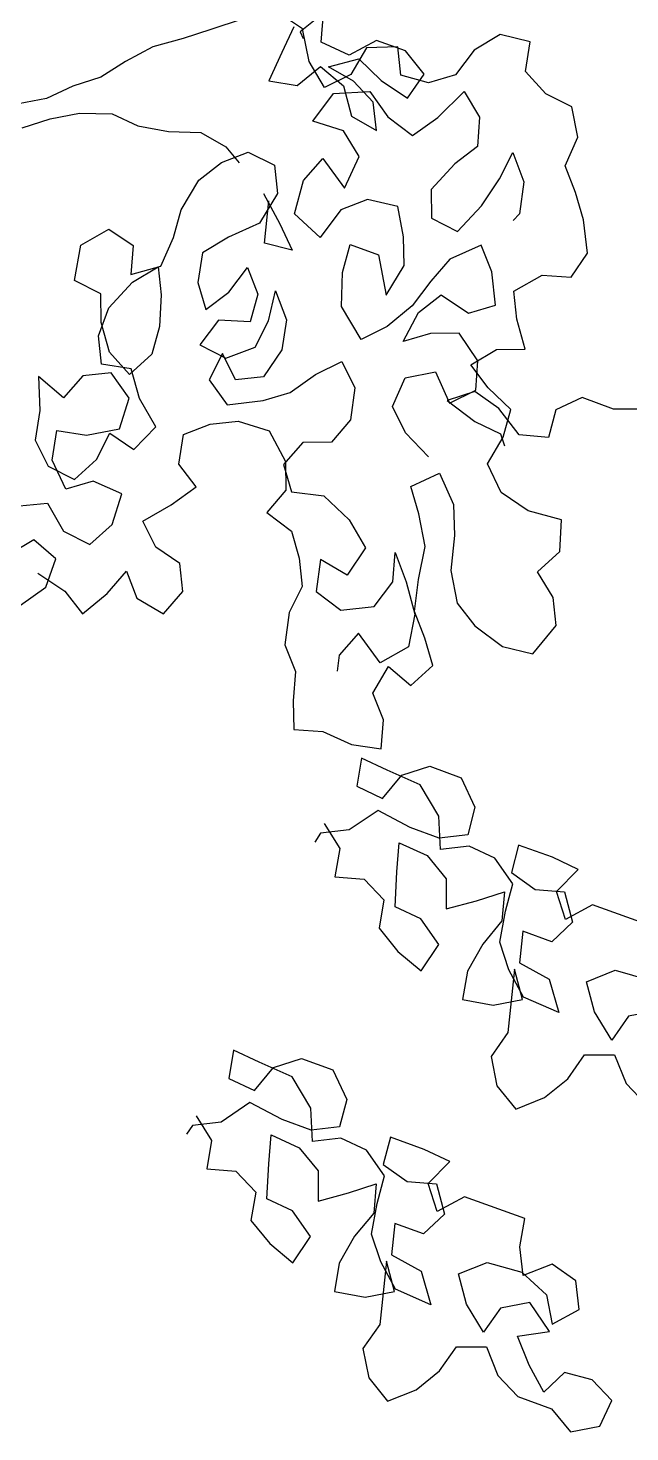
# Model space of a CAD drawing. Header units: millimetres. Extents: x 2622 to 2811, y 687 to 801.
# Drawn here: x 2711.427 to 2711.652, y 772.526 to 773.051 of the extents above; entities that cross this region are included whole.
import ezdxf

# ---------------------------------------------------------------- set-up
doc = ezdxf.new("R2010")
doc.units = ezdxf.units.MM
doc.layers.add('CHIOMA', color=94, linetype='Continuous')
doc.layers.add('tronco', color=36, linetype='Continuous')

msp = doc.modelspace()

# ---------------------------------------------------------------- linework, layer by layer
at = {"layer": 'CHIOMA'}
for p, q in [((2711.52986, 773.05092), (2711.52083, 773.05699)), ((2711.53768, 773.05685), (2711.52898, 773.04978)), ((2711.53679, 773.04592), (2711.53768, 773.05685)), ((2711.5266, 773.05167), (2711.52208, 773.04205)), ((2711.52898, 773.04978), (2711.53013, 773.04732)), ((2711.53227, 773.03866), (2711.52986, 773.05092)), ((2711.60378, 773.04879), (2711.59414, 773.04298)), ((2711.61509, 773.04611), (2711.60378, 773.04879)), ((2711.52208, 773.04205), (2711.51724, 773.03154)), ((2711.54731, 773.04108), (2711.53679, 773.04592)), ((2711.55749, 773.04659), (2711.54731, 773.04108)), ((2711.55379, 773.04386), (2711.54791, 773.03389)), ((2711.56548, 773.0442), (2711.55379, 773.04386)), ((2711.56834, 773.04266), (2711.55749, 773.04659)), ((2711.56658, 773.03364), (2711.56548, 773.0442)), ((2711.57541, 773.03395), (2711.56834, 773.04266)), ((2711.59414, 773.04298), (2711.58714, 773.03376)), ((2711.61335, 773.03499), (2711.61509, 773.04611)), ((2711.52784, 773.02973), (2711.53655, 773.03681)), ((2711.53809, 773.02902), (2711.53227, 773.03866)), ((2711.53655, 773.03681), (2711.54518, 773.02958)), ((2711.53959, 773.03672), (2711.55092, 773.03977)), ((2711.54887, 773.03131), (2711.53959, 773.03672)), ((2711.55092, 773.03977), (2711.55922, 773.03164)), ((2711.51724, 773.03154), (2711.52784, 773.02973)), ((2711.54791, 773.03389), (2711.53809, 773.02902)), ((2711.55922, 773.03164), (2711.56909, 773.02499)), ((2711.57694, 773.03077), (2711.56658, 773.03364)), ((2711.56909, 773.02499), (2711.57541, 773.03395)), ((2711.58714, 773.03376), (2711.57694, 773.03077)), ((2711.62087, 773.02667), (2711.61335, 773.03499)), ((2711.53371, 773.0164), (2711.54147, 773.02674)), ((2711.54147, 773.02674), (2711.55506, 773.02745)), ((2711.54518, 773.02958), (2711.54822, 773.01825)), ((2711.55627, 773.02351), (2711.54887, 773.03131)), ((2711.55506, 773.02745), (2711.56181, 773.018)), ((2711.58048, 773.01775), (2711.59032, 773.02752)), ((2711.59032, 773.02752), (2711.59614, 773.01789)), ((2711.63066, 773.02173), (2711.62087, 773.02667)), ((2711.55751, 773.01283), (2711.55627, 773.02351)), ((2711.63288, 773.01041), (2711.63066, 773.02173)), ((2711.5452, 773.01278), (2711.53371, 773.0164)), ((2711.54822, 773.01825), (2711.55751, 773.01283)), ((2711.56181, 773.018), (2711.57103, 773.01099)), ((2711.57103, 773.01099), (2711.58048, 773.01775)), ((2711.59614, 773.01789), (2711.59534, 773.00695)), ((2711.55101, 773.00314), (2711.5452, 773.01278)), ((2711.50107, 773.00671), (2711.50609, 773.0008)), ((2711.59534, 773.00695), (2711.58684, 773.00038)), ((2711.62813, 772.99967), (2711.63288, 773.01041)), ((2711.49101, 772.99429), (2711.49952, 773.00086)), ((2711.49952, 773.00086), (2711.50953, 773.00479)), ((2711.50953, 773.00479), (2711.51932, 772.99985)), ((2711.53024, 772.99416), (2711.53743, 773.00243)), ((2711.53743, 773.00243), (2711.5455, 772.99128)), ((2711.5455, 772.99128), (2711.55101, 773.00314)), ((2711.58684, 773.00038), (2711.57794, 772.99079)), ((2711.6036, 772.99485), (2711.60854, 773.00464)), ((2711.60854, 773.00464), (2711.61265, 772.99369)), ((2711.51932, 772.99985), (2711.52042, 772.98929)), ((2711.59678, 772.98469), (2711.6036, 772.99485)), ((2711.63206, 772.98967), (2711.62813, 772.99967)), ((2711.48437, 772.98318), (2711.49101, 772.99429)), ((2711.5268, 772.98172), (2711.53024, 772.99416)), ((2711.57794, 772.99079), (2711.57809, 772.98004)), ((2711.61265, 772.99369), (2711.6111, 772.98163)), ((2711.63504, 772.97947), (2711.63206, 772.98967)), ((2711.52042, 772.98929), (2711.51378, 772.97818)), ((2711.51522, 772.98931), (2711.5213, 772.97789)), ((2711.51564, 772.97074), (2711.51727, 772.98651)), ((2711.55417, 772.9871), (2711.54416, 772.98317)), ((2711.56547, 772.98442), (2711.55417, 772.9871)), ((2711.5677, 772.9731), (2711.56547, 772.98442)), ((2711.58788, 772.9751), (2711.59678, 772.98469)), ((2711.48151, 772.97282), (2711.48437, 772.98318)), ((2711.53639, 772.97283), (2711.5268, 772.98172)), ((2711.54416, 772.98317), (2711.53639, 772.97283)), ((2711.57809, 772.98004), (2711.58788, 772.9751)), ((2711.6111, 772.98163), (2711.60864, 772.97918)), ((2711.63651, 772.96702), (2711.63504, 772.97947)), ((2711.4468, 772.96992), (2711.45738, 772.97592)), ((2711.45738, 772.97592), (2711.46641, 772.96985)), ((2711.51378, 772.97818), (2711.50207, 772.97294)), ((2711.5213, 772.97789), (2711.52591, 772.96803)), ((2711.44449, 772.95673), (2711.4468, 772.96992)), ((2711.46641, 772.96985), (2711.46562, 772.95892)), ((2711.47676, 772.96209), (2711.48151, 772.97282)), ((2711.50207, 772.97294), (2711.49243, 772.96713)), ((2711.52591, 772.96803), (2711.51564, 772.97074)), ((2711.54483, 772.95978), (2711.5477, 772.97015)), ((2711.5477, 772.97015), (2711.55825, 772.96634)), ((2711.56785, 772.96235), (2711.5677, 772.9731)), ((2711.59673, 772.96998), (2711.58502, 772.96474)), ((2711.60066, 772.95997), (2711.59673, 772.96998)), ((2711.49243, 772.96713), (2711.4907, 772.95601)), ((2711.55825, 772.96634), (2711.56121, 772.95124)), ((2711.58502, 772.96474), (2711.57783, 772.95647)), ((2711.63045, 772.95799), (2711.63651, 772.96702)), ((2711.46562, 772.95892), (2711.47676, 772.96209)), ((2711.46618, 772.95609), (2711.47582, 772.9619)), ((2711.47582, 772.9619), (2711.47691, 772.95134)), ((2711.50219, 772.95238), (2711.5092, 772.9616)), ((2711.5092, 772.9616), (2711.51312, 772.95159)), ((2711.54441, 772.94696), (2711.54483, 772.95978)), ((2711.56121, 772.95124), (2711.56785, 772.96235)), ((2711.60212, 772.94752), (2711.60066, 772.95997)), ((2711.60893, 772.95278), (2711.61951, 772.95878)), ((2711.61951, 772.95878), (2711.63045, 772.95799)), ((2711.45428, 772.95179), (2711.44449, 772.95673)), ((2711.45728, 772.9465), (2711.46618, 772.95609)), ((2711.4907, 772.95601), (2711.49368, 772.94581)), ((2711.51705, 772.94158), (2711.51973, 772.95289)), ((2711.51973, 772.95289), (2711.52384, 772.94194)), ((2711.57783, 772.95647), (2711.57082, 772.94725)), ((2711.61003, 772.94222), (2711.60893, 772.95278)), ((2711.45444, 772.94104), (2711.45428, 772.95179)), ((2711.47691, 772.95134), (2711.47631, 772.93946)), ((2711.49368, 772.94581), (2711.50219, 772.95238)), ((2711.51312, 772.95159), (2711.51026, 772.94123)), ((2711.57326, 772.94479), (2711.58177, 772.95136)), ((2711.58177, 772.95136), (2711.59193, 772.94454)), ((2711.59193, 772.94454), (2711.60212, 772.94752)), ((2711.45348, 772.93595), (2711.45728, 772.9465)), ((2711.55173, 772.93468), (2711.54441, 772.94696)), ((2711.57082, 772.94725), (2711.56155, 772.93955)), ((2711.56757, 772.93387), (2711.57326, 772.94479)), ((2711.61319, 772.93108), (2711.61003, 772.94222)), ((2711.45761, 772.9299), (2711.45444, 772.94104)), ((2711.47631, 772.93946), (2711.47344, 772.92909)), ((2711.49838, 772.94184), (2711.49137, 772.93262)), ((2711.51026, 772.94123), (2711.49838, 772.94184)), ((2711.51211, 772.93179), (2711.51705, 772.94158)), ((2711.52384, 772.94194), (2711.52211, 772.93082)), ((2711.56155, 772.93955), (2711.55173, 772.93468)), ((2711.58851, 772.93701), (2711.57776, 772.93685)), ((2711.59545, 772.92661), (2711.58851, 772.93701)), ((2711.45457, 772.92539), (2711.45348, 772.93595)), ((2711.49137, 772.93262), (2711.50116, 772.92768)), ((2711.50116, 772.92768), (2711.51211, 772.93179)), ((2711.57776, 772.93685), (2711.56757, 772.93387)), ((2711.46512, 772.92158), (2711.45761, 772.9299)), ((2711.47344, 772.92909), (2711.46512, 772.92158)), ((2711.49985, 772.92938), (2711.49491, 772.91959)), ((2711.50472, 772.91956), (2711.49985, 772.92938)), ((2711.52211, 772.93082), (2711.51528, 772.92066)), ((2711.53471, 772.92153), (2711.54453, 772.92641)), ((2711.54453, 772.92641), (2711.5494, 772.91658)), ((2711.59281, 772.92511), (2711.60244, 772.93093)), ((2711.59466, 772.91568), (2711.59545, 772.92661)), ((2711.60244, 772.93093), (2711.61319, 772.93108)), ((2711.45815, 772.92217), (2711.44758, 772.92107)), ((2711.46569, 772.92365), (2711.45457, 772.92539)), ((2711.4649, 772.91272), (2711.45815, 772.92217)), ((2711.46886, 772.91251), (2711.46569, 772.92365)), ((2711.52526, 772.91478), (2711.53471, 772.92153)), ((2711.56827, 772.92029), (2711.5796, 772.92252)), ((2711.5796, 772.92252), (2711.58484, 772.91081)), ((2711.59938, 772.9166), (2711.59281, 772.92511)), ((2711.43098, 772.92075), (2711.43151, 772.90811)), ((2711.44039, 772.9128), (2711.43098, 772.92075)), ((2711.44758, 772.92107), (2711.44039, 772.9128)), ((2711.49491, 772.91959), (2711.50167, 772.91014)), ((2711.51528, 772.92066), (2711.50472, 772.91956)), ((2711.5494, 772.91658), (2711.54785, 772.90452)), ((2711.56352, 772.90956), (2711.56827, 772.92029)), ((2711.60784, 772.90847), (2711.59938, 772.9166)), ((2711.46128, 772.90122), (2711.4649, 772.91272)), ((2711.47486, 772.90193), (2711.46886, 772.91251)), ((2711.50167, 772.91014), (2711.51506, 772.91179)), ((2711.51506, 772.91179), (2711.52526, 772.91478)), ((2711.59439, 772.91514), (2711.58396, 772.91177)), ((2711.58396, 772.91177), (2711.5944, 772.90389)), ((2711.58484, 772.91081), (2711.59466, 772.91568)), ((2711.60335, 772.90882), (2711.59439, 772.91514)), ((2711.63448, 772.91287), (2711.62463, 772.90826)), ((2711.64623, 772.9086), (2711.63448, 772.91287)), ((2711.43151, 772.90811), (2711.42977, 772.89699)), ((2711.56839, 772.89973), (2711.56352, 772.90956)), ((2711.611, 772.89889), (2711.60335, 772.90882)), ((2711.60498, 772.8981), (2711.60784, 772.90847)), ((2711.62463, 772.90826), (2711.62192, 772.89799)), ((2711.65749, 772.90861), (2711.64623, 772.9086)), ((2711.43616, 772.88943), (2711.43789, 772.90055)), ((2711.43789, 772.90055), (2711.44902, 772.89881)), ((2711.44902, 772.89881), (2711.46128, 772.90122)), ((2711.46672, 772.89347), (2711.47486, 772.90193)), ((2711.48522, 772.89907), (2711.49523, 772.903)), ((2711.49523, 772.903), (2711.5058, 772.90409)), ((2711.5058, 772.90409), (2711.51729, 772.90047)), ((2711.51729, 772.90047), (2711.52347, 772.88895)), ((2711.54785, 772.90452), (2711.54066, 772.89624)), ((2711.5944, 772.90389), (2711.60401, 772.89937)), ((2711.42977, 772.89699), (2711.43464, 772.88717)), ((2711.45276, 772.88975), (2711.45769, 772.89954)), ((2711.45769, 772.89954), (2711.46672, 772.89347)), ((2711.48349, 772.88795), (2711.48522, 772.89907)), ((2711.52991, 772.89609), (2711.52272, 772.88782)), ((2711.54066, 772.89624), (2711.52991, 772.89609)), ((2711.57704, 772.89065), (2711.56839, 772.89973)), ((2711.5991, 772.88813), (2711.60498, 772.8981)), ((2711.60401, 772.89937), (2711.60541, 772.89477)), ((2711.62192, 772.89799), (2711.611, 772.89889)), ((2711.44443, 772.88223), (2711.45276, 772.88975)), ((2711.43464, 772.88717), (2711.44443, 772.88223)), ((2711.44122, 772.87866), (2711.43616, 772.88943)), ((2711.49006, 772.87944), (2711.48349, 772.88795)), ((2711.52272, 772.88782), (2711.5257, 772.87762)), ((2711.52347, 772.88895), (2711.52363, 772.8782)), ((2711.5704, 772.87955), (2711.58117, 772.8846)), ((2711.58117, 772.8846), (2711.58641, 772.87289)), ((2711.60415, 772.87736), (2711.5991, 772.88813)), ((2711.45141, 772.88164), (2711.44122, 772.87866)), ((2711.46214, 772.87689), (2711.45141, 772.88164)), ((2711.48061, 772.87268), (2711.49006, 772.87944)), ((2711.57338, 772.86935), (2711.5704, 772.87955)), ((2711.45852, 772.8654), (2711.46214, 772.87689)), ((2711.52363, 772.8782), (2711.51643, 772.86992)), ((2711.5257, 772.87762), (2711.53776, 772.87607)), ((2711.53776, 772.87607), (2711.54735, 772.86718)), ((2711.61431, 772.87054), (2711.60415, 772.87736)), ((2711.42384, 772.87231), (2711.43441, 772.8734)), ((2711.43441, 772.8734), (2711.44041, 772.86282)), ((2711.47003, 772.86668), (2711.48061, 772.87268)), ((2711.51643, 772.86992), (2711.52565, 772.86291)), ((2711.5758, 772.85709), (2711.57338, 772.86935)), ((2711.58641, 772.87289), (2711.58675, 772.8612)), ((2711.62675, 772.8671), (2711.61431, 772.87054)), ((2711.4502, 772.85789), (2711.45852, 772.8654)), ((2711.4749, 772.85686), (2711.47003, 772.86668)), ((2711.54735, 772.86718), (2711.55335, 772.8566)), ((2711.62614, 772.85522), (2711.62675, 772.8671)), ((2711.42927, 772.85965), (2711.41963, 772.85384)), ((2711.43754, 772.85246), (2711.42927, 772.85965)), ((2711.44041, 772.86282), (2711.4502, 772.85789)), ((2711.52565, 772.86291), (2711.52863, 772.85272)), ((2711.58675, 772.8612), (2711.58538, 772.84819)), ((2711.48393, 772.8508), (2711.4749, 772.85686)), ((2711.55335, 772.8566), (2711.54653, 772.84644)), ((2711.56368, 772.84393), (2711.56447, 772.85486)), ((2711.56447, 772.85486), (2711.56858, 772.84391)), ((2711.5733, 772.84484), (2711.5758, 772.85709)), ((2711.61782, 772.84771), (2711.62614, 772.85522)), ((2711.43374, 772.84191), (2711.43754, 772.85246)), ((2711.45674, 772.83957), (2711.46393, 772.84785)), ((2711.46393, 772.84785), (2711.46786, 772.83784)), ((2711.48503, 772.84023), (2711.48393, 772.8508)), ((2711.52863, 772.85272), (2711.52973, 772.84216)), ((2711.53655, 772.85232), (2711.535, 772.84025)), ((2711.54653, 772.84644), (2711.53655, 772.85232)), ((2711.58538, 772.84819), (2711.58779, 772.83593)), ((2711.62363, 772.83807), (2711.61782, 772.84771)), ((2711.43074, 772.8472), (2711.4409, 772.84038)), ((2711.55667, 772.83471), (2711.56368, 772.84393)), ((2711.56858, 772.84391), (2711.57194, 772.83183)), ((2711.57175, 772.83277), (2711.5733, 772.84484)), ((2711.42429, 772.83515), (2711.43374, 772.84191)), ((2711.4409, 772.84038), (2711.44747, 772.83187)), ((2711.44747, 772.83187), (2711.45674, 772.83957)), ((2711.46786, 772.83784), (2711.47783, 772.83196)), ((2711.47783, 772.83196), (2711.48503, 772.84023)), ((2711.52973, 772.84216), (2711.52479, 772.83237)), ((2711.535, 772.84025), (2711.54422, 772.83324)), ((2711.62473, 772.82751), (2711.62363, 772.83807)), ((2711.52479, 772.83237), (2711.52324, 772.8203)), ((2711.54422, 772.83324), (2711.55667, 772.83471)), ((2711.57194, 772.83183), (2711.56945, 772.81958)), ((2711.57568, 772.82277), (2711.57175, 772.83277)), ((2711.58779, 772.83593), (2711.59437, 772.82742)), ((2711.59437, 772.82742), (2711.60471, 772.81965)), ((2711.61602, 772.81697), (2711.62473, 772.82751)), ((2711.55079, 772.82474), (2711.5436, 772.81646)), ((2711.55887, 772.81358), (2711.55079, 772.82474)), ((2711.57866, 772.81257), (2711.57568, 772.82277)), ((2711.52324, 772.8203), (2711.52717, 772.81029)), ((2711.5436, 772.81646), (2711.54282, 772.81043)), ((2711.56945, 772.81958), (2711.55887, 772.81358)), ((2711.60471, 772.81965), (2711.61602, 772.81697)), ((2711.55619, 772.80228), (2711.56207, 772.81225)), ((2711.56207, 772.81225), (2711.57034, 772.80506)), ((2711.57034, 772.80506), (2711.57866, 772.81257)), ((2711.52717, 772.81029), (2711.52638, 772.79936)), ((2711.56011, 772.79227), (2711.55619, 772.80228)), ((2711.52638, 772.79936), (2711.52653, 772.78861)), ((2711.55932, 772.78133), (2711.56011, 772.79227)), ((2711.52653, 772.78861), (2711.53747, 772.78782)), ((2711.53747, 772.78782), (2711.5482, 772.78307)), ((2711.5482, 772.78307), (2711.55932, 772.78133)), ((2711.55197, 772.77795), (2711.55017, 772.76735)), ((2711.56158, 772.77344), (2711.55197, 772.77795)), ((2711.56701, 772.77147), (2711.57744, 772.77485)), ((2711.57744, 772.77485), (2711.58919, 772.77058)), ((2711.55978, 772.76284), (2711.56701, 772.77147)), ((2711.57391, 772.76794), (2711.56158, 772.77344)), ((2711.58919, 772.77058), (2711.59437, 772.75949)), ((2711.55017, 772.76735), (2711.55978, 772.76284)), ((2711.5809, 772.7562), (2711.57391, 772.76794)), ((2711.55814, 772.75832), (2711.5473, 772.751)), ((2711.57014, 772.75192), (2711.55814, 772.75832)), ((2711.59437, 772.75949), (2711.59167, 772.74922)), ((2711.53794, 772.75338), (2711.54377, 772.7441)), ((2711.58148, 772.74371), (2711.5809, 772.7562)), ((2711.53662, 772.74976), (2711.53441, 772.74648)), ((2711.5473, 772.751), (2711.53662, 772.74976)), ((2711.58099, 772.74798), (2711.57014, 772.75192)), ((2711.59167, 772.74922), (2711.58099, 772.74798)), ((2711.54377, 772.7441), (2711.54197, 772.7335)), ((2711.56514, 772.73532), (2711.56604, 772.74625)), ((2711.56604, 772.74625), (2711.57656, 772.74141)), ((2711.59216, 772.74495), (2711.58148, 772.74371)), ((2711.60178, 772.74044), (2711.59216, 772.74495)), ((2711.61073, 772.74537), (2711.60803, 772.7351)), ((2711.62339, 772.74078), (2711.61073, 772.74537)), ((2711.57656, 772.74141), (2711.58363, 772.7327)), ((2711.60852, 772.73083), (2711.60178, 772.74044)), ((2711.633, 772.73627), (2711.62339, 772.74078)), ((2711.54197, 772.7335), (2711.5529, 772.7326)), ((2711.5529, 772.7326), (2711.5603, 772.7248)), ((2711.56449, 772.72226), (2711.56514, 772.73532)), ((2711.58363, 772.7327), (2711.58363, 772.72145)), ((2711.60803, 772.7351), (2711.61698, 772.72878)), ((2711.62487, 772.72796), (2711.633, 772.73627)), ((2711.59497, 772.7245), (2711.6054, 772.72787)), ((2711.6054, 772.72787), (2711.6045, 772.71694)), ((2711.60582, 772.72056), (2711.60852, 772.73083)), ((2711.61698, 772.72878), (2711.62791, 772.72788)), ((2711.62825, 772.71753), (2711.62487, 772.72796)), ((2711.62791, 772.72788), (2711.63096, 772.71655)), ((2711.5603, 772.7248), (2711.5585, 772.7142)), ((2711.57411, 772.71775), (2711.56449, 772.72226)), ((2711.58363, 772.72145), (2711.59497, 772.7245)), ((2711.63843, 772.72304), (2711.62825, 772.71753)), ((2711.66103, 772.71484), (2711.63843, 772.72304)), ((2711.58085, 772.70814), (2711.57411, 772.71775)), ((2711.6045, 772.71694), (2711.59728, 772.70831)), ((2711.60369, 772.70906), (2711.60582, 772.72056)), ((2711.63096, 772.71655), (2711.62316, 772.70915)), ((2711.5585, 772.7142), (2711.56557, 772.7055)), ((2711.61231, 772.71309), (2711.61109, 772.70126)), ((2711.62316, 772.70915), (2711.61231, 772.71309)), ((2711.5742, 772.69828), (2711.58085, 772.70814)), ((2711.59728, 772.70831), (2711.59154, 772.69812)), ((2711.60706, 772.69862), (2711.60369, 772.70906)), ((2711.56557, 772.7055), (2711.5742, 772.69828)), ((2711.61109, 772.70126), (2711.62218, 772.69518)), ((2711.59154, 772.69812), (2711.58973, 772.68752)), ((2711.6092, 772.69887), (2711.60675, 772.67521)), ((2711.61257, 772.68844), (2711.60706, 772.69862)), ((2711.61225, 772.68754), (2711.6092, 772.69887)), ((2711.62218, 772.69518), (2711.6258, 772.68262)), ((2711.63615, 772.69421), (2711.64691, 772.69848)), ((2711.64691, 772.69848), (2711.65989, 772.6948)), ((2711.6392, 772.68287), (2711.63615, 772.69421)), ((2711.58973, 772.68752), (2711.60124, 772.68539)), ((2711.60124, 772.68539), (2711.61225, 772.68754)), ((2711.6258, 772.68262), (2711.61257, 772.68844)), ((2711.64561, 772.67236), (2711.6392, 772.68287)), ((2711.65193, 772.68132), (2711.64561, 772.67236)), ((2711.66294, 772.68346), (2711.65193, 772.68132)), ((2711.60675, 772.67521), (2711.60043, 772.66625)), ((2711.50399, 772.6686), (2711.50219, 772.658)), ((2711.51361, 772.66408), (2711.50399, 772.6686)), ((2711.52594, 772.65859), (2711.51361, 772.66408)), ((2711.51903, 772.66211), (2711.52946, 772.66549)), ((2711.52946, 772.66549), (2711.54121, 772.66122)), ((2711.60043, 772.66625), (2711.60257, 772.65524)), ((2711.62911, 772.65789), (2711.63543, 772.66685)), ((2711.63543, 772.66685), (2711.64668, 772.66685)), ((2711.64668, 772.66685), (2711.65096, 772.65609)), ((2711.51181, 772.65348), (2711.51903, 772.66211)), ((2711.53293, 772.64684), (2711.52594, 772.65859)), ((2711.54121, 772.66122), (2711.5464, 772.65014)), ((2711.50219, 772.658), (2711.51181, 772.65348)), ((2711.60257, 772.65524), (2711.60964, 772.64654)), ((2711.6204, 772.65082), (2711.62911, 772.65789)), ((2711.65096, 772.65609), (2711.65836, 772.64829)), ((2711.51017, 772.64896), (2711.49933, 772.64165)), ((2711.52217, 772.64256), (2711.51017, 772.64896)), ((2711.5464, 772.65014), (2711.54369, 772.63987)), ((2711.60964, 772.64654), (2711.6204, 772.65082)), ((2711.48996, 772.64402), (2711.4958, 772.63474)), ((2711.53301, 772.63863), (2711.52217, 772.64256)), ((2711.53351, 772.63435), (2711.53293, 772.64684)), ((2711.48865, 772.64041), (2711.48643, 772.63712)), ((2711.49933, 772.64165), (2711.48865, 772.64041)), ((2711.54369, 772.63987), (2711.53301, 772.63863)), ((2711.4958, 772.63474), (2711.494, 772.62414)), ((2711.51717, 772.62596), (2711.51806, 772.63689)), ((2711.51806, 772.63689), (2711.52858, 772.63205)), ((2711.52858, 772.63205), (2711.53565, 772.62335)), ((2711.54419, 772.63559), (2711.53351, 772.63435)), ((2711.5538, 772.63108), (2711.54419, 772.63559)), ((2711.56276, 772.63602), (2711.56005, 772.62574)), ((2711.57541, 772.63142), (2711.56276, 772.63602)), ((2711.56055, 772.62147), (2711.5538, 772.63108)), ((2711.58503, 772.62691), (2711.57541, 772.63142)), ((2711.5769, 772.61861), (2711.58503, 772.62691)), ((2711.494, 772.62414), (2711.50493, 772.62325)), ((2711.50493, 772.62325), (2711.51232, 772.61545)), ((2711.51652, 772.6129), (2711.51717, 772.62596)), ((2711.53565, 772.62335), (2711.53566, 772.61209)), ((2711.56005, 772.62574), (2711.56901, 772.61942)), ((2711.54699, 772.61514), (2711.55743, 772.61851)), ((2711.55743, 772.61851), (2711.55653, 772.60759)), ((2711.55784, 772.6112), (2711.56055, 772.62147)), ((2711.56901, 772.61942), (2711.57994, 772.61853)), ((2711.58027, 772.60818), (2711.5769, 772.61861)), ((2711.57994, 772.61853), (2711.58298, 772.60719)), ((2711.51232, 772.61545), (2711.51052, 772.60485)), ((2711.52613, 772.60839), (2711.51652, 772.6129)), ((2711.53566, 772.61209), (2711.54699, 772.61514)), ((2711.55571, 772.5997), (2711.55784, 772.6112)), ((2711.59046, 772.61369), (2711.58027, 772.60818)), ((2711.61305, 772.60549), (2711.59046, 772.61369)), ((2711.53287, 772.59878), (2711.52613, 772.60839)), ((2711.55653, 772.60759), (2711.5493, 772.59896)), ((2711.58298, 772.60719), (2711.57518, 772.59979)), ((2711.51052, 772.60485), (2711.51759, 772.59614)), ((2711.56434, 772.60373), (2711.56311, 772.5919)), ((2711.57518, 772.59979), (2711.56434, 772.60373)), ((2711.61125, 772.59489), (2711.61305, 772.60549)), ((2711.51759, 772.59614), (2711.52623, 772.58892)), ((2711.52623, 772.58892), (2711.53287, 772.59878)), ((2711.5493, 772.59896), (2711.54356, 772.58876)), ((2711.55909, 772.58927), (2711.55571, 772.5997)), ((2711.56311, 772.5919), (2711.57421, 772.58583)), ((2711.61249, 772.58421), (2711.61125, 772.59489)), ((2711.54356, 772.58876), (2711.54176, 772.57817)), ((2711.56122, 772.58951), (2711.55877, 772.56585)), ((2711.5646, 772.57908), (2711.55909, 772.58927)), ((2711.56427, 772.57818), (2711.56122, 772.58951)), ((2711.57421, 772.58583), (2711.57783, 772.57326)), ((2711.58817, 772.58485), (2711.59893, 772.58913)), ((2711.59122, 772.57351), (2711.58817, 772.58485)), ((2711.59893, 772.58913), (2711.61192, 772.58544)), ((2711.61192, 772.58544), (2711.62112, 772.57698)), ((2711.62325, 772.58849), (2711.61249, 772.58421)), ((2711.63221, 772.58216), (2711.62325, 772.58849)), ((2711.63345, 772.57149), (2711.63221, 772.58216)), ((2711.54176, 772.57817), (2711.55326, 772.57604)), ((2711.55326, 772.57604), (2711.56427, 772.57818)), ((2711.57783, 772.57326), (2711.5646, 772.57908)), ((2711.62112, 772.57698), (2711.62327, 772.56597)), ((2711.59763, 772.563), (2711.59122, 772.57351)), ((2711.60396, 772.57196), (2711.59763, 772.563)), ((2711.61496, 772.5741), (2711.60396, 772.57196)), ((2711.62228, 772.56326), (2711.61496, 772.5741)), ((2711.62327, 772.56597), (2711.63345, 772.57149)), ((2711.55877, 772.56585), (2711.55245, 772.55689)), ((2711.61037, 772.56145), (2711.62228, 772.56326)), ((2711.61465, 772.55069), (2711.61037, 772.56145)), ((2711.55245, 772.55689), (2711.5546, 772.54589)), ((2711.58113, 772.54853), (2711.58745, 772.55749)), ((2711.58745, 772.55749), (2711.59871, 772.5575)), ((2711.59871, 772.5575), (2711.60299, 772.54674)), ((2711.57243, 772.54146), (2711.58113, 772.54853)), ((2711.62016, 772.5405), (2711.61465, 772.55069)), ((2711.5546, 772.54589), (2711.56167, 772.53718)), ((2711.60299, 772.54674), (2711.61038, 772.53894)), ((2711.62796, 772.5479), (2711.62016, 772.5405)), ((2711.63823, 772.5452), (2711.62796, 772.5479)), ((2711.64563, 772.5374), (2711.63823, 772.5452)), ((2711.56167, 772.53718), (2711.57243, 772.54146)), ((2711.61038, 772.53894), (2711.62304, 772.53434)), ((2711.62304, 772.53434), (2711.63011, 772.52564)), ((2711.64112, 772.52778), (2711.64563, 772.5374)), ((2711.63011, 772.52564), (2711.64112, 772.52778))]:
    msp.add_line(p, q, dxfattribs=at)
at = {"layer": 'tronco'}
for p, q in [((2711.50721, 773.05461), (2711.49554, 773.05066)), ((2711.48511, 773.04729), (2711.47377, 773.04424)), ((2711.49554, 773.05066), (2711.48511, 773.04729)), ((2711.47377, 773.04424), (2711.46359, 773.03873)), ((2711.46359, 773.03873), (2711.45431, 773.03289)), ((2711.45431, 773.03289), (2711.44388, 773.02952)), ((2711.44388, 773.02952), (2711.43402, 773.02491)), ((2711.43402, 773.02491), (2711.41201, 773.02063)), ((2711.42491, 773.0139), (2711.43534, 773.01727)), ((2711.43534, 773.01727), (2711.44635, 773.01941)), ((2711.44635, 773.01941), (2711.45851, 773.01909)), ((2711.45851, 773.01909), (2711.46812, 773.01458)), ((2711.46812, 773.01458), (2711.47963, 773.01245)), ((2711.47963, 773.01245), (2711.49179, 773.01213)), ((2711.49179, 773.01213), (2711.50107, 773.00671))]:
    msp.add_line(p, q, dxfattribs=at)

doc.saveas('drawing.dxf')
